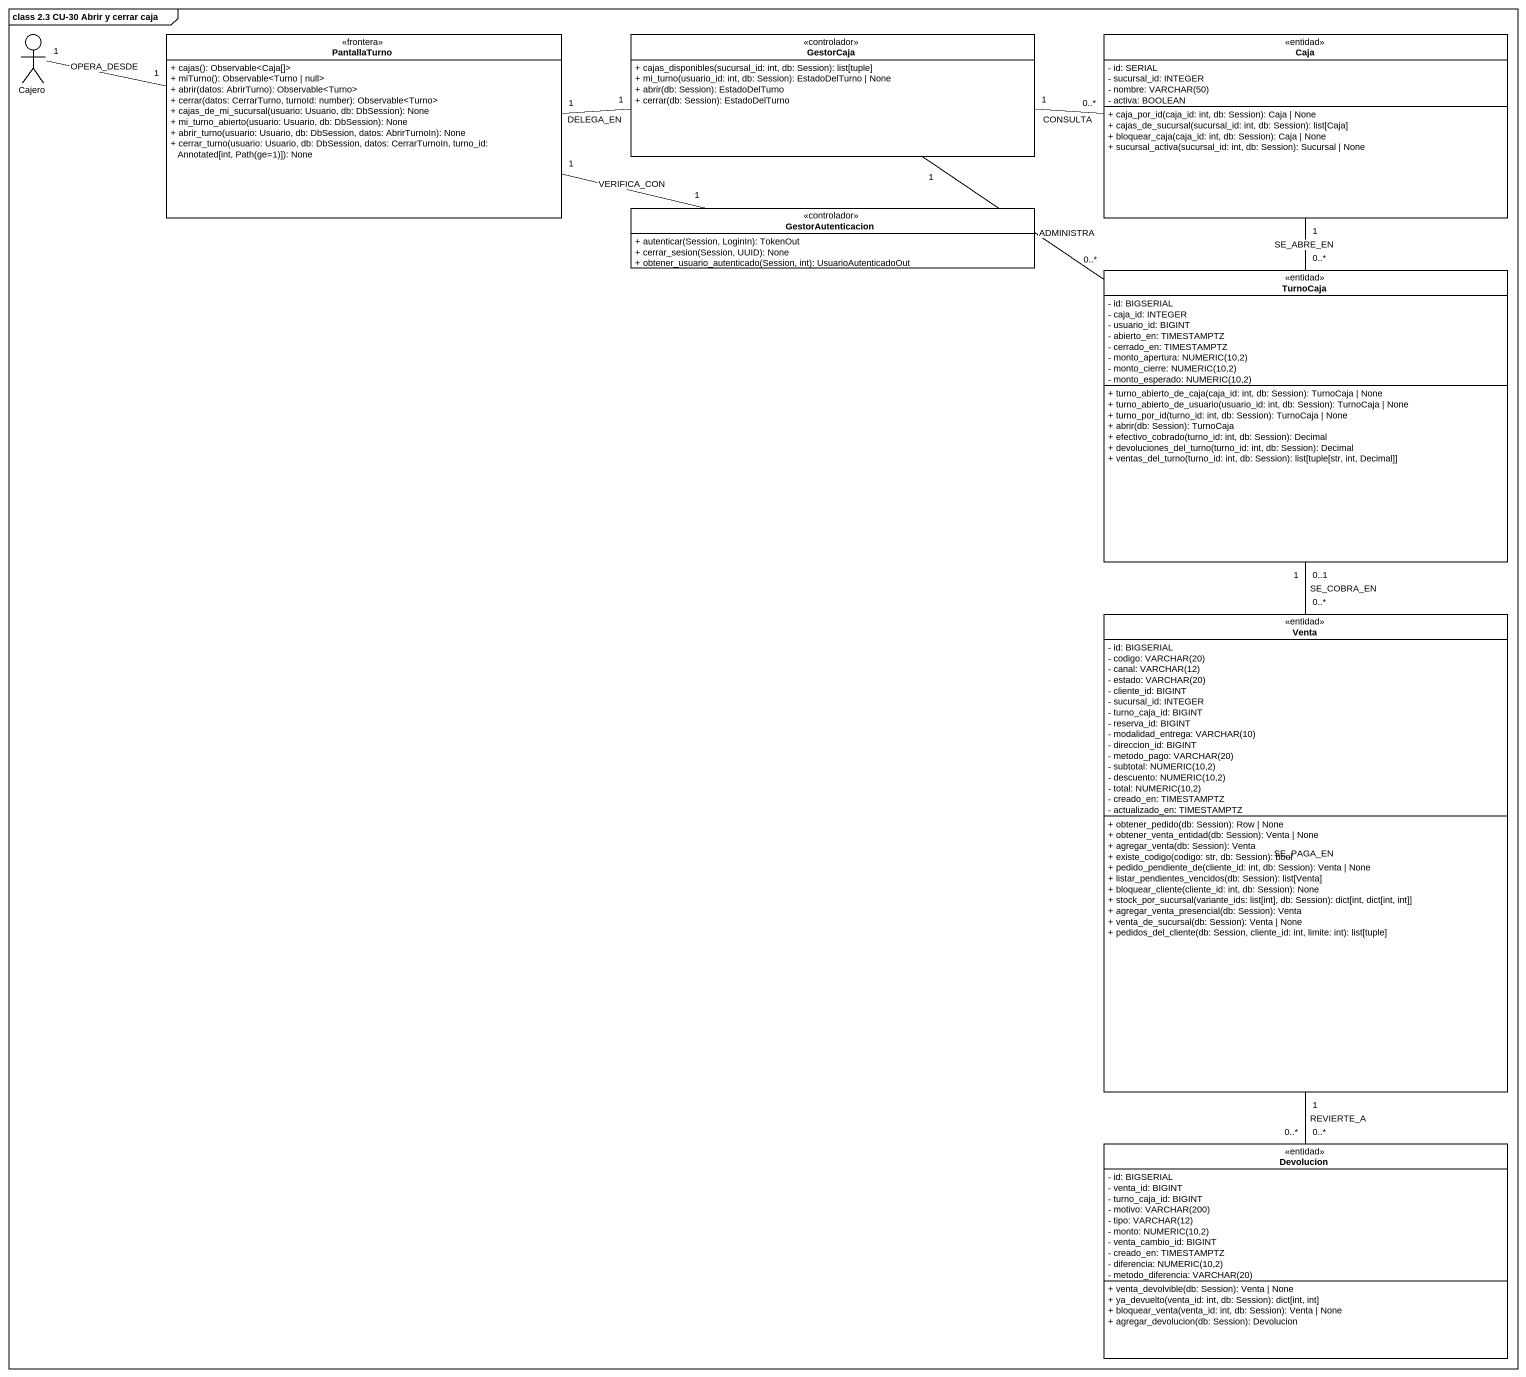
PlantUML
@startuml
mainframe class 2.3 CU-30 Abrir y cerrar caja
allowmixing
hide circle
hide empty members
skinparam classAttributeIconSize 0
actor Cajero
class PantallaTurno <<frontera>> {
  + cajas(): Observable<Caja[]>
  + miTurno(): Observable<Turno | null>
  + abrir(datos: AbrirTurno): Observable<Turno>
  + cerrar(datos: CerrarTurno, turnoId: number): Observable<Turno>
  + cajas_de_mi_sucursal(usuario: Usuario, db: DbSession): None
  + mi_turno_abierto(usuario: Usuario, db: DbSession): None
  + abrir_turno(usuario: Usuario, db: DbSession, datos: AbrirTurnoIn): None
  + cerrar_turno(usuario: Usuario, db: DbSession, datos: CerrarTurnoIn, turno_id: Annotated[int, Path(ge=1)]): None
}
class GestorCaja <<controlador>> {
  + cajas_disponibles(sucursal_id: int, db: Session): list[tuple]
  + mi_turno(usuario_id: int, db: Session): EstadoDelTurno | None
  + abrir(db: Session): EstadoDelTurno
  + cerrar(db: Session): EstadoDelTurno
}
class Caja <<entidad>> {
  - id: SERIAL
  - sucursal_id: INTEGER
  {field} - nombre: VARCHAR(50)
  - activa: BOOLEAN
  + caja_por_id(caja_id: int, db: Session): Caja | None
  + cajas_de_sucursal(sucursal_id: int, db: Session): list[Caja]
  + bloquear_caja(caja_id: int, db: Session): Caja | None
  + sucursal_activa(sucursal_id: int, db: Session): Sucursal | None
}
class GestorAutenticacion <<controlador>> {
  + autenticar(Session, LoginIn): TokenOut
  + cerrar_sesion(Session, UUID): None
  + obtener_usuario_autenticado(Session, int): UsuarioAutenticadoOut
}
class TurnoCaja <<entidad>> {
  - id: BIGSERIAL
  - caja_id: INTEGER
  - usuario_id: BIGINT
  - abierto_en: TIMESTAMPTZ
  - cerrado_en: TIMESTAMPTZ
  {field} - monto_apertura: NUMERIC(10,2)
  {field} - monto_cierre: NUMERIC(10,2)
  {field} - monto_esperado: NUMERIC(10,2)
  + turno_abierto_de_caja(caja_id: int, db: Session): TurnoCaja | None
  + turno_abierto_de_usuario(usuario_id: int, db: Session): TurnoCaja | None
  + turno_por_id(turno_id: int, db: Session): TurnoCaja | None
  + abrir(db: Session): TurnoCaja
  + efectivo_cobrado(turno_id: int, db: Session): Decimal
  + devoluciones_del_turno(turno_id: int, db: Session): Decimal
  + ventas_del_turno(turno_id: int, db: Session): list[tuple[str, int, Decimal]]
}
class Venta <<entidad>> {
  - id: BIGSERIAL
  {field} - codigo: VARCHAR(20)
  {field} - canal: VARCHAR(12)
  {field} - estado: VARCHAR(20)
  - cliente_id: BIGINT
  - sucursal_id: INTEGER
  - turno_caja_id: BIGINT
  - reserva_id: BIGINT
  {field} - modalidad_entrega: VARCHAR(10)
  - direccion_id: BIGINT
  {field} - metodo_pago: VARCHAR(20)
  {field} - subtotal: NUMERIC(10,2)
  {field} - descuento: NUMERIC(10,2)
  {field} - total: NUMERIC(10,2)
  - creado_en: TIMESTAMPTZ
  - actualizado_en: TIMESTAMPTZ
  + obtener_pedido(db: Session): Row | None
  + obtener_venta_entidad(db: Session): Venta | None
  + agregar_venta(db: Session): Venta
  + existe_codigo(codigo: str, db: Session): bool
  + pedido_pendiente_de(cliente_id: int, db: Session): Venta | None
  + listar_pendientes_vencidos(db: Session): list[Venta]
  + bloquear_cliente(cliente_id: int, db: Session): None
  + stock_por_sucursal(variante_ids: list[int], db: Session): dict[int, dict[int, int]]
  + agregar_venta_presencial(db: Session): Venta
  + venta_de_sucursal(db: Session): Venta | None
  + pedidos_del_cliente(db: Session, cliente_id: int, limite: int): list[tuple]
}
class Devolucion <<entidad>> {
  - id: BIGSERIAL
  - venta_id: BIGINT
  - turno_caja_id: BIGINT
  {field} - motivo: VARCHAR(200)
  {field} - tipo: VARCHAR(12)
  {field} - monto: NUMERIC(10,2)
  - venta_cambio_id: BIGINT
  - creado_en: TIMESTAMPTZ
  {field} - diferencia: NUMERIC(10,2)
  {field} - metodo_diferencia: VARCHAR(20)
  + venta_devolvible(db: Session): Venta | None
  + ya_devuelto(venta_id: int, db: Session): dict[int, int]
  + bloquear_venta(venta_id: int, db: Session): Venta | None
  + agregar_devolucion(db: Session): Devolucion
}
Cajero "1" -right- "1" PantallaTurno : OPERA_DESDE
PantallaTurno "1" -right- "1" GestorCaja : DELEGA_EN
PantallaTurno "1" -right- "1" GestorAutenticacion : VERIFICA_CON
GestorCaja "1" -right- "0..*" Caja : CONSULTA
GestorCaja "1" -- "0..*" TurnoCaja : ADMINISTRA
TurnoCaja "0..*" -up- "1" Caja : SE_ABRE_EN
Venta "0..*" -up- "0..1" TurnoCaja : SE_COBRA_EN
Devolucion "0..*" -up- "1" TurnoCaja : SE_PAGA_EN
Devolucion "0..*" -up- "1" Venta : REVIERTE_A
@enduml
